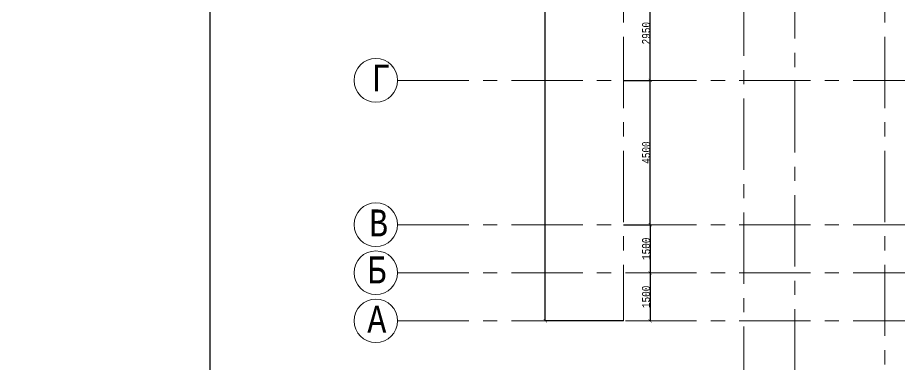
# Model space of a CAD drawing. Header units: millimetres. Extents: x -689206 to 4969298, y -1019800 to 703299.
# Drawn here: x 1044964 to 1072495, y -647233 to -636417 of the extents above; entities that cross this region are included whole.
import ezdxf

# ---------------------------------------------------------------- set-up
doc = ezdxf.new("R2010")
doc.units = ezdxf.units.MM
doc.linetypes.add('осеваяX2', pattern=[101.6, 63.5, -12.7, 12.7, -12.7])
doc.layers.add('внешняярамка', color=7, linetype='Continuous', lineweight=5, plot=False)
doc.layers.add('РАЗМЕРЫ', color=7, linetype='Continuous', lineweight=9)
doc.layers.add('Штамп', color=7, linetype='Continuous', lineweight=5)
doc.styles.add('Аннотативный', font='isocteur.ttf', dxfattribs={"width": 0.7, "height": 250})
doc.dimstyles.new('Аннотативный', dxfattribs={"dimscale": 0, "dimtxt": 250, "dimasz": 100, "dimexe": 1.25, "dimexo": 0.625, "dimtad": 1, "dimdec": 0, "dimtxsty": 'Аннотативный', "dimblk": 'ARCHTICK', "dimcen": 2.5, "dimadec": 0, "dimazin": 0, "dimtfac": 1, "dimtdec": 0, "dimtmove": 0, "dimatfit": 3, "dimfxl": 1, "dimarcsym": 0})

# ---------------------------------------------------------------- blocks, each defined once
blk = doc.blocks.new('_ArchTick')
at = {"color": 0, "linetype": 'ByBlock', "const_width": 0.15}
blk.add_lwpolyline([(-0.5, -0.5), (0.5, 0.5)], dxfattribs=at)
blk = doc.blocks.new('*D5485')
at = {"layer": 'Defpoints', "color": 0, "lineweight": 30, "ltscale": 35, "transparency": 16777216}
for p in [(1063882, -635428), (1064713, -635428), (1063882, -638376)]:
    blk.add_point(p, dxfattribs=at)
at = {"layer": 'РАЗМЕРЫ', "color": 0, "lineweight": -2, "ltscale": 35, "transparency": 16777216}
for p, q in [((1063883, -635428), (1064714, -635428)), ((1064713, -638376), (1064713, -635428)), ((1063883, -638376), (1064714, -638376))]:
    blk.add_line(p, q, dxfattribs=at)
at = {"layer": 'РАЗМЕРЫ', "color": 0, "lineweight": -2, "ltscale": 35, "transparency": 16777216, "xscale": 100, "yscale": 100, "zscale": 100}
for p, rotation in [((1064713, -635428), 90), ((1064713, -638376), 270)]:
    blk.add_blockref('_ArchTick', p, dxfattribs=dict(at, rotation=rotation))
at = {"layer": 'РАЗМЕРЫ', "color": 0, "lineweight": 5, "ltscale": 35, "transparency": 16777216, "insert": (1064588, -636902), "char_height": 250, "attachment_point": 5, "rotation": 90, "style": 'Аннотативный'}
blk.add_mtext('2950', dxfattribs=at)
blk = doc.blocks.new('*D5486')
at = {"layer": 'Defpoints', "color": 0, "lineweight": 30, "ltscale": 35, "transparency": 16777216}
for p in [(1063882, -638376), (1064713, -638376), (1063882, -642878)]:
    blk.add_point(p, dxfattribs=at)
at = {"layer": 'РАЗМЕРЫ', "color": 0, "lineweight": -2, "ltscale": 35, "transparency": 16777216}
for p, q in [((1063883, -638376), (1064714, -638376)), ((1064713, -642878), (1064713, -638376)), ((1063883, -642878), (1064714, -642878))]:
    blk.add_line(p, q, dxfattribs=at)
at = {"layer": 'РАЗМЕРЫ', "color": 0, "lineweight": -2, "ltscale": 35, "transparency": 16777216, "xscale": 100, "yscale": 100, "zscale": 100}
for p, rotation in [((1064713, -638376), 90), ((1064713, -642878), 270)]:
    blk.add_blockref('_ArchTick', p, dxfattribs=dict(at, rotation=rotation))
at = {"layer": 'РАЗМЕРЫ', "color": 0, "lineweight": 5, "ltscale": 35, "transparency": 16777216, "insert": (1064588, -640627), "char_height": 250, "attachment_point": 5, "rotation": 90, "style": 'Аннотативный'}
blk.add_mtext('4500', dxfattribs=at)
blk = doc.blocks.new('*D5487')
at = {"layer": 'Defpoints', "color": 0, "lineweight": 30, "ltscale": 35, "transparency": 16777216}
for p in [(1064713, -642878), (1064713, -644378), (1064713, -644378)]:
    blk.add_point(p, dxfattribs=at)
at = {"layer": 'РАЗМЕРЫ', "color": 0, "lineweight": -2, "ltscale": 35, "transparency": 16777216}
for p, q in [((1064713, -642878), (1064713, -644378)), ((1064714, -642878), (1064714, -642878)), ((1064714, -644378), (1064714, -644378))]:
    blk.add_line(p, q, dxfattribs=at)
at = {"layer": 'РАЗМЕРЫ', "color": 0, "lineweight": -2, "ltscale": 35, "transparency": 16777216, "xscale": 100, "yscale": 100, "zscale": 100}
for p, rotation in [((1064713, -642878), 90), ((1064713, -644378), 270)]:
    blk.add_blockref('_ArchTick', p, dxfattribs=dict(at, rotation=rotation))
at = {"layer": 'РАЗМЕРЫ', "color": 0, "lineweight": 5, "ltscale": 35, "transparency": 16777216, "insert": (1064588, -643628), "char_height": 250, "attachment_point": 5, "rotation": 90, "style": 'Аннотативный'}
blk.add_mtext('1500', dxfattribs=at)
blk = doc.blocks.new('*D5488')
at = {"layer": 'Defpoints', "color": 0, "lineweight": 30, "ltscale": 35, "transparency": 16777216}
for p in [(1064712, -644378), (1064712, -645878), (1064712, -645878)]:
    blk.add_point(p, dxfattribs=at)
at = {"layer": 'РАЗМЕРЫ', "color": 0, "lineweight": -2, "ltscale": 35, "transparency": 16777216}
for p, q in [((1064712, -644378), (1064712, -645878)), ((1064713, -644378), (1064713, -644378)), ((1064713, -645878), (1064713, -645878))]:
    blk.add_line(p, q, dxfattribs=at)
at = {"layer": 'РАЗМЕРЫ', "color": 0, "lineweight": -2, "ltscale": 35, "transparency": 16777216, "xscale": 100, "yscale": 100, "zscale": 100}
for p, rotation in [((1064712, -644378), 90), ((1064712, -645878), 270)]:
    blk.add_blockref('_ArchTick', p, dxfattribs=dict(at, rotation=rotation))
at = {"layer": 'РАЗМЕРЫ', "color": 0, "lineweight": 5, "ltscale": 35, "transparency": 16777216, "insert": (1064586, -645128), "char_height": 250, "attachment_point": 5, "rotation": 90, "style": 'Аннотативный'}
blk.add_mtext('1500', dxfattribs=at)
blk = doc.blocks.new('*D5463')
at = {"layer": 'Defpoints', "color": 0, "lineweight": 30, "ltscale": 35, "transparency": 16777216}
for p in [(1061439, -608174), (1063882, -608174), (1063882, -645878)]:
    blk.add_point(p, dxfattribs=at)
at = {"layer": 'РАЗМЕРЫ', "color": 0, "lineweight": -2, "ltscale": 35, "transparency": 16777216}
for p, q in [((1063882, -608174), (1061438, -608174)), ((1061439, -645878), (1061439, -608174)), ((1063882, -645878), (1061438, -645878))]:
    blk.add_line(p, q, dxfattribs=at)
at = {"layer": 'РАЗМЕРЫ', "color": 0, "lineweight": -2, "ltscale": 35, "transparency": 16777216, "xscale": 100, "yscale": 100, "zscale": 100}
for p, rotation in [((1061439, -608174), 90), ((1061439, -645878), 270)]:
    blk.add_blockref('_ArchTick', p, dxfattribs=dict(at, rotation=rotation))
at = {"layer": 'РАЗМЕРЫ', "color": 0, "lineweight": 5, "ltscale": 35, "transparency": 16777216, "insert": (1061314, -627026), "char_height": 250, "attachment_point": 5, "rotation": 90, "style": 'Аннотативный'}
blk.add_mtext('37703', dxfattribs=at)

msp = doc.modelspace()

# ---------------------------------------------------------------- linework, layer by layer
at = {"layer": 'внешняярамка', "lineweight": 5, "ltscale": 50, "const_width": 3}
msp.add_lwpolyline([(1044965.2, -677848.6), (1170863.9, -677848.6), (1170863.9, -588820.3), (1044965.2, -588820.3), (1044965.2, -677848.6)], dxfattribs=at)
at = {"layer": 'РАЗМЕРЫ', "linetype": 'осеваяX2', "lineweight": 5, "ltscale": 35}
msp.add_line((1063882.2, -605010.3), (1063882.2, -645877.7), dxfattribs=at)
at = {"layer": 'РАЗМЕРЫ', "color": 152, "linetype": 'осеваяX2', "lineweight": 5, "ltscale": 35, "true_color": 0x2776bb}
for p, q in [((1069232.2, -654848), (1069232.2, -605010.3)), ((1072042.9, -605010.3), (1072042.9, -654848)), ((1067642.9, -617605.6), (1067642.9, -654848)), ((1056829.5, -638375.7), (1109311.6, -638375.7)), ((1056829.5, -642877.7), (1123882.2, -642877.7)), ((1056829.5, -644377.7), (1123882.2, -644377.7)), ((1056829.5, -645877.7), (1123882.2, -645877.7))]:
    msp.add_line(p, q, dxfattribs=at)
at = {"layer": 'РАЗМЕРЫ', "color": 0}
for centre in [(1056148.8, -638373.4), (1056148.8, -642875.5), (1056148.8, -644375.5), (1056148.8, -645875.5)]:
    msp.add_circle(centre, 680.7, dxfattribs=at)
at = {"layer": 'Штамп', "lineweight": 30}
msp.add_lwpolyline([(1050960.4, -676349.8), (1169365.1, -676349.8), (1169365.1, -590319.1), (1050960.4, -590319.1)], close=True, dxfattribs=at)

# ---------------------------------------------------------------- texts
at = {"layer": 'РАЗМЕРЫ', "lineweight": 5, "ltscale": 35, "char_height": 841.3, "width": 7009.377, "attachment_point": 1, "style": 'Аннотативный'}
for s, insert in [('Г', (1056013.1, -637879.1)), ('В', (1055938.9, -642401.3)), ('Б', (1055883.8, -643866)), ('А', (1055883.8, -645406))]:
    msp.add_mtext(s, dxfattribs=dict(at, insert=insert))

# ---------------------------------------------------------------- dimensions: what is measured, and where the dimension line sits
at = {"layer": 'РАЗМЕРЫ', "lineweight": 5, "ltscale": 35}
for base, p1, p2, picture, middle in [((1061439.5, -608174.3), (1063882.2, -645877.7), (1063882.2, -608174.3), '*D5463', (1061313.9, -627026)), ((1064713.2, -644377.7), (1064713.2, -642877.7), (1064713.2, -644377.7), '*D5487', (1064587.6, -643627.7)), ((1064712, -645877.7), (1064712, -644377.7), (1064712, -645877.7), '*D5488', (1064586.4, -645127.7))]:
    dim = msp.add_linear_dim(base=base, p1=p1, p2=p2, angle=90, dimstyle='Аннотативный', dxfattribs=at)
    dim.commit()
    dim.dimension.update_dxf_attribs({"geometry": picture, "text_midpoint": middle})
for base, p1, p2, text, picture, middle in [((1064713.2, -635427.7), (1063882.2, -638375.7), (1063882.2, -635427.7), '2950', '*D5485', (1064587.6, -636901.7)), ((1064713.2, -638375.7), (1063882.2, -642877.7), (1063882.2, -638375.7), '4500', '*D5486', (1064587.6, -640626.7))]:
    dim = msp.add_linear_dim(base=base, p1=p1, p2=p2, angle=90, text=text, dimstyle='Аннотативный', dxfattribs=at)
    dim.commit()
    dim.dimension.update_dxf_attribs({"geometry": picture, "text_midpoint": middle})

doc.saveas('drawing.dxf')
